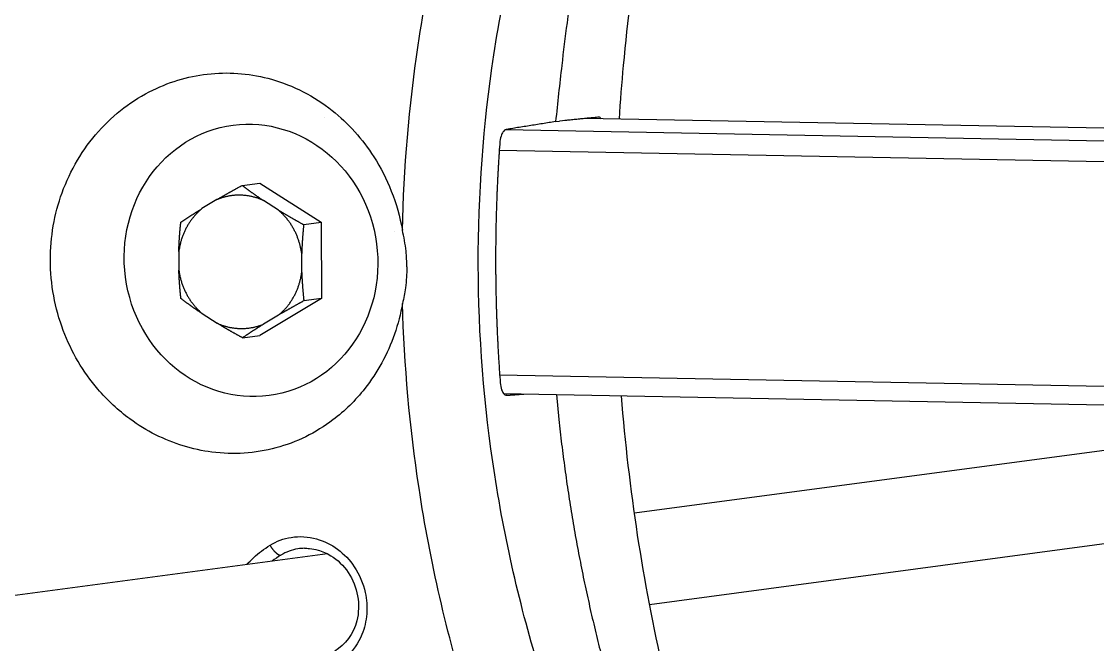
# Model space of a CAD drawing. Header units: millimetres. Extents: x 8076 to 10926, y 4783 to 8520.
# Drawn here: x 10065.2 to 10153.1, y 7226.9 to 7277.8 of the extents above; entities that cross this region are included whole.
import ezdxf

# ---------------------------------------------------------------- set-up
doc = ezdxf.new("R2010")
doc.units = ezdxf.units.MM

# ---------------------------------------------------------------- blocks, each defined once
blk = doc.blocks.new('149221')
at = {"linetype": 'Continuous'}
for p, q in [((260.304, 17.759), (167.025, 19.504)), ((160.528, 18.597), (262.24, 16.694)), ((164.613, 19.254), (164.944, 19.298)), ((260.494, 15.018), (160.011, 16.898)), ((139.017, 14.043), (140.446, 14.233)), ((140.446, 14.233), (145.47, 11.026)), ((136.96, 12.882), (135.729, 12.141)), ((141.98, 12.024), (140.746, 12.811)), ((144.041, 10.836), (145.47, 11.026)), ((145.47, 11.026), (145.483, 4.799)), ((133.843, 8.653), (133.846, 7.123)), ((143.883, 6.936), (143.879, 8.465)), ((145.483, 4.799), (140.471, 1.779)), ((145.483, 4.799), (144.054, 4.609)), ((135.746, 3.565), (136.98, 2.777)), ((141.997, 3.448), (140.766, 2.706)), ((139.042, 1.589), (140.471, 1.779)), ((160.043, -1.437), (263.389, -3.37)), ((160.368, -2.972), (263.759, -4.907)), ((160.611, -3.108), (160.574, -3.107)), ((234.066, -4.351), (171.049, -12.73)), ((172.288, -20.192), (248.107, -10.056)), ((145.986, -16.062), (59.065, -27.62))]:
    blk.add_line(p, q, dxfattribs=at)
for points in [[(165.877, 29.551, 0.004975), (165.546, 27.32, 0.008626), (165.12, 23.839, 0.004154), (164.613, 19.254, 0.002167)], [(168.161, 19.617), (168.053, 19.606, 0), (167.946, 19.596, 0), (167.839, 19.585, 0), (167.731, 19.574, 0), (167.624, 19.564, 0), (167.516, 19.553, 0), (167.409, 19.542, 0), (167.302, 19.532, 0), (167.194, 19.521, 0), (167.087, 19.51, 0), (166.98, 19.5, 0), (166.873, 19.489, 0), (166.765, 19.478, 0), (166.658, 19.468, 0), (166.551, 19.457, 0), (166.444, 19.447, 0), (166.336, 19.436, 0), (166.229, 19.425, 0), (166.122, 19.415, 0), (166.015, 19.404, 0), (165.908, 19.393, 0), (165.8, 19.383, 0), (165.69, 19.372, 0), (165.586, 19.362), (165.492, 19.352, 0), (165.372, 19.34, 0), (165.187, 19.322, 0), (164.944, 19.298)], [(164.613, 19.254), (164.479, 19.232, 0), (164.344, 19.211, 0), (164.209, 19.189, 0), (164.075, 19.168, 0), (163.94, 19.146, 0), (163.805, 19.125, 0), (163.671, 19.103, 0), (163.536, 19.082, 0), (163.401, 19.06, 0), (163.266, 19.039, 0), (163.131, 19.017, 0), (162.997, 18.996, 0), (162.862, 18.974, 0), (162.727, 18.953, 0), (162.592, 18.931, 0), (162.457, 18.91, 0), (162.323, 18.888, 0), (162.188, 18.866, 0), (162.052, 18.845, 0), (161.918, 18.823, 0), (161.784, 18.802, 0), (161.648, 18.78, 0), (161.509, 18.758, 0), (161.378, 18.737, 0), (161.26, 18.718, 0), (161.108, 18.694, -0.000001), (160.874, 18.657, 0), (160.568, 18.608, 0)], [(160.051, 17.479), (160.024, 17.09, 0.000731), (159.998, 16.7, 0.00073), (159.973, 16.31, 0.00073), (159.949, 15.919, 0.00073), (159.926, 15.529, 0.00073), (159.905, 15.139, 0.00073), (159.884, 14.748, 0.00073), (159.865, 14.357, 0.00073), (159.847, 13.967, 0.00073), (159.83, 13.576, 0.00073), (159.814, 13.185, 0.00073), (159.8, 12.794, 0.000729), (159.786, 12.403, 0.000729), (159.774, 12.012, 0.000729), (159.762, 11.621, 0.000729), (159.752, 11.229, 0.000729), (159.743, 10.838, 0.000729), (159.735, 10.447, 0.000729), (159.729, 10.055, 0.000729), (159.723, 9.664, 0.000728), (159.719, 9.273, 0.000728), (159.716, 8.881, 0.000728), (159.714, 8.49, 0.000728), (159.713, 8.098, 0.000728), (159.713, 7.707, 0.000727), (159.714, 7.315, 0.000727), (159.717, 6.924, 0.000727), (159.72, 6.532, 0.000727), (159.725, 6.141, 0.000728), (159.731, 5.749, 0.000728), (159.738, 5.357, 0.000727), (159.746, 4.966, 0.000727), (159.756, 4.574, 0.000727), (159.766, 4.182, 0.000729), (159.778, 3.791, 0.000727), (159.791, 3.399, 0.000722), (159.805, 3.008, 0.000728), (159.82, 2.616, 0.000743), (159.836, 2.223, 0.000722), (159.853, 1.833, 0.000674), (159.872, 1.444, 0.000744), (159.892, 1.05, 0.000887), (159.913, 0.646, 0.000673), (159.934, 0.267, 0.000231), (159.954, -0.076, 0.000949), (159.982, -0.515, 0.001632), (160.028, -1.193, 0.000798), (160.09, -2.079, 0.000423)], [(136.96, 12.882), (137.028, 12.922, -0.0003), (137.096, 12.962, -0.000305), (137.164, 13.001, -0.000303), (137.233, 13.041, -0.000295), (137.3, 13.08, -0.000288), (137.368, 13.119, -0.000283), (137.436, 13.158, -0.000278), (137.504, 13.197, -0.000273), (137.572, 13.236, -0.000268), (137.64, 13.275, -0.000262), (137.707, 13.313, -0.000257), (137.775, 13.352, -0.000252), (137.843, 13.39, -0.000247), (137.911, 13.429, -0.000242), (137.979, 13.467, -0.000237), (138.047, 13.506, -0.000231), (138.116, 13.544, -0.000228), (138.184, 13.582, -0.000228), (138.253, 13.621, -0.000218), (138.321, 13.659, -0.0002), (138.389, 13.697, -0.000215), (138.459, 13.735, -0.000248), (138.53, 13.775, -0.000187), (138.597, 13.812, -0.000069), (138.658, 13.846, -0.000252), (138.736, 13.889, -0.000417), (138.858, 13.956, -0.000201), (139.017, 14.043, -0.000107)], [(140.746, 12.811), (140.615, 12.868, 0.007024), (140.484, 12.92, 0.007128), (140.351, 12.969, 0.007159), (140.218, 13.014, 0.007136), (140.084, 13.054, 0.007137), (139.95, 13.091, 0.007128), (139.816, 13.123, 0.007125), (139.681, 13.152, 0.007103), (139.547, 13.176, 0.007095), (139.413, 13.197, 0.007066), (139.279, 13.213, 0.007049), (139.146, 13.226, 0.007008), (139.013, 13.235, 0.00699), (138.881, 13.24, 0.006953), (138.75, 13.242, 0.006911), (138.62, 13.239, 0.006823), (138.491, 13.234, 0.006837), (138.364, 13.225, 0.006891), (138.237, 13.212, 0.006687), (138.112, 13.196, 0.00624), (137.99, 13.178, 0.006747), (137.867, 13.155, 0.007821), (137.744, 13.129, 0.006063), (137.629, 13.103, 0.002431), (137.526, 13.077, 0.008124), (137.398, 13.039, 0.013685), (137.207, 12.973, 0.006868), (136.96, 12.882, 0.003735)], [(139.017, 14.043), (139.072, 14.002, 0.000414), (139.126, 13.961, 0.000411), (139.18, 13.92, 0.000413), (139.235, 13.88, 0.000421), (139.29, 13.839, 0.000427), (139.345, 13.798, 0.000433), (139.4, 13.757, 0.000438), (139.455, 13.717, 0.000444), (139.511, 13.676, 0.000449), (139.566, 13.635, 0.000455), (139.622, 13.595, 0.00046), (139.678, 13.554, 0.000466), (139.734, 13.514, 0.000472), (139.791, 13.473, 0.000479), (139.848, 13.432, 0.000482), (139.905, 13.391, 0.000485), (139.962, 13.351, 0.000495), (140.02, 13.31, 0.000512), (140.078, 13.269, 0.0005), (140.136, 13.228, 0.000469), (140.195, 13.187, 0.000528), (140.254, 13.146, 0.000645), (140.316, 13.103, 0.000483), (140.374, 13.063, 0.000143), (140.427, 13.027, 0.00071), (140.496, 12.98, 0.001242), (140.604, 12.907, 0.000595), (140.746, 12.811, 0.000309)], [(135.729, 12.141), (135.64, 12.065, 0.006093), (135.552, 11.987, 0.005873), (135.464, 11.906, 0.005808), (135.377, 11.822, 0.005935), (135.292, 11.734, 0.005985), (135.207, 11.644, 0.006019), (135.124, 11.55, 0.006036), (135.043, 11.453, 0.006089), (134.962, 11.354, 0.006111), (134.884, 11.251, 0.006156), (134.807, 11.145, 0.006172), (134.732, 11.037, 0.006209), (134.659, 10.925, 0.00623), (134.588, 10.81, 0.006278), (134.52, 10.693, 0.006274), (134.454, 10.573, 0.006265), (134.39, 10.45, 0.006333), (134.329, 10.324, 0.006498), (134.271, 10.196, 0.006309), (134.216, 10.066, 0.005894), (134.164, 9.934, 0.006544), (134.114, 9.798, 0.007865), (134.068, 9.656, 0.005914), (134.026, 9.521, 0.001931), (133.989, 9.399, 0.008456), (133.95, 9.238, 0.014578), (133.901, 8.985, 0.007043), (133.843, 8.653, 0.003683)], [(134.005, 11.024), (134.059, 11.06, -0.000273), (134.114, 11.097, -0.00027), (134.168, 11.133, -0.000272), (134.223, 11.169, -0.000277), (134.277, 11.206, -0.00028), (134.332, 11.242, -0.000284), (134.387, 11.279, -0.000287), (134.442, 11.315, -0.000291), (134.497, 11.352, -0.000294), (134.553, 11.388, -0.000297), (134.608, 11.425, -0.0003), (134.664, 11.462, -0.000304), (134.72, 11.498, -0.000307), (134.777, 11.535, -0.000311), (134.833, 11.572, -0.000313), (134.89, 11.609, -0.000315), (134.947, 11.646, -0.00032), (135.005, 11.683, -0.000331), (135.063, 11.72, -0.000323), (135.121, 11.757, -0.000303), (135.179, 11.795, -0.000341), (135.239, 11.833, -0.000416), (135.3, 11.872, -0.00031), (135.358, 11.908, -0.000092), (135.411, 11.942, -0.000456), (135.48, 11.985, -0.000796), (135.587, 12.052, -0.000381), (135.729, 12.141, -0.000197)], [(143.88, 8.465), (143.862, 8.587, 0.005468), (143.842, 8.709, 0.005287), (143.818, 8.833, 0.005247), (143.792, 8.957, 0.005382), (143.763, 9.082, 0.005449), (143.731, 9.207, 0.005503), (143.696, 9.333, 0.005543), (143.657, 9.459, 0.005618), (143.616, 9.585, 0.005667), (143.571, 9.712, 0.005736), (143.523, 9.838, 0.005782), (143.472, 9.964, 0.005849), (143.417, 10.089, 0.005902), (143.359, 10.214, 0.005982), (143.297, 10.339, 0.006014), (143.232, 10.463, 0.006042), (143.164, 10.585, 0.006147), (143.092, 10.707, 0.006347), (143.017, 10.827, 0.006204), (142.938, 10.946, 0.005831), (142.857, 11.063, 0.006516), (142.772, 11.179, 0.007889), (142.68, 11.296, 0.00598), (142.592, 11.405, 0.00196), (142.51, 11.502, 0.008614), (142.399, 11.621, 0.015048), (142.22, 11.797, 0.007353), (141.979, 12.024, 0.003865)], [(141.979, 12.024), (142.048, 11.982, 0.000484), (142.116, 11.94, 0.000492), (142.185, 11.899, 0.00049), (142.253, 11.858, 0.000476), (142.321, 11.817, 0.000466), (142.389, 11.777, 0.000458), (142.457, 11.736, 0.000451), (142.525, 11.696, 0.000442), (142.593, 11.656, 0.000434), (142.661, 11.616, 0.000426), (142.729, 11.577, 0.000418), (142.797, 11.537, 0.00041), (142.865, 11.498, 0.000402), (142.933, 11.458, 0.000395), (143.001, 11.419, 0.000387), (143.07, 11.38, 0.000377), (143.138, 11.341, 0.000373), (143.206, 11.302, 0.000372), (143.275, 11.263, 0.000356), (143.344, 11.224, 0.000327), (143.412, 11.185, 0.000352), (143.482, 11.146, 0.000407), (143.553, 11.106, 0.000307), (143.621, 11.069, 0.000113), (143.681, 11.035, 0.000414), (143.76, 10.991, 0.000685), (143.882, 10.924, 0.000331), (144.042, 10.836, 0.000176)], [(133.843, 8.653), (133.846, 8.735, -0.000743), (133.848, 8.816, -0.000758), (133.851, 8.897, -0.000758), (133.854, 8.978, -0.000739), (133.858, 9.059, -0.000727), (133.861, 9.139, -0.000718), (133.865, 9.219, -0.000709), (133.869, 9.299, -0.000697), (133.873, 9.378, -0.000687), (133.878, 9.457, -0.000676), (133.882, 9.536, -0.000666), (133.887, 9.615, -0.000655), (133.892, 9.694, -0.000645), (133.897, 9.772, -0.000635), (133.903, 9.851, -0.000624), (133.908, 9.929, -0.00061), (133.914, 10.007, -0.000605), (133.92, 10.085, -0.000606), (133.926, 10.163, -0.000581), (133.932, 10.241, -0.000535), (133.939, 10.319, -0.000577), (133.946, 10.397, -0.000669), (133.953, 10.478, -0.000506), (133.959, 10.553, -0.000187), (133.966, 10.622, -0.000686), (133.974, 10.71, -0.00114), (133.987, 10.846, -0.000553), (134.005, 11.024, -0.000294)], [(144.042, 10.836), (144.034, 10.757, 0.000494), (144.026, 10.679, 0.000492), (144.018, 10.6, 0.000497), (144.01, 10.522, 0.00051), (144.003, 10.444, 0.000519), (143.996, 10.366, 0.000528), (143.989, 10.288, 0.000537), (143.982, 10.21, 0.000547), (143.975, 10.132, 0.000556), (143.969, 10.053, 0.000566), (143.962, 9.975, 0.000576), (143.956, 9.897, 0.000586), (143.95, 9.819, 0.000596), (143.945, 9.741, 0.000608), (143.939, 9.663, 0.000615), (143.934, 9.584, 0.000622), (143.928, 9.506, 0.000637), (143.923, 9.427, 0.000664), (143.919, 9.348, 0.000652), (143.914, 9.27, 0.000614), (143.91, 9.191, 0.000695), (143.905, 9.111, 0.000855), (143.901, 9.029, 0.000644), (143.898, 8.951, 0.000191), (143.894, 8.881, 0.000953), (143.891, 8.791, 0.001687), (143.886, 8.65, 0.000816), (143.88, 8.465, 0.000426)], [(151.437, 10.244), (151.437, 10.244, -0.000016), (151.437, 10.244, -0.000017), (151.437, 10.244, -0.000017), (151.437, 10.244, -0.000017), (151.437, 10.244, -0.000016), (151.437, 10.244, -0.000018), (151.437, 10.244, -0.000017), (151.437, 10.244, -0.000017), (151.437, 10.244, -0.000016), (151.437, 10.244, -0.000017), (151.437, 10.244, -0.000017), (151.437, 10.244, -0.000016), (151.437, 10.244, -0.000016), (151.437, 10.244, -0.000017), (151.437, 10.244, -0.000016), (151.437, 10.244, -0.000017), (151.437, 10.244, -0.000018), (151.437, 10.244, -0.000018), (151.437, 10.244, -0.000019), (151.437, 10.244, -0.000016), (151.437, 10.244, -0.000018), (151.437, 10.244, -0.00002), (151.437, 10.244, -0.000016), (151.437, 10.244, -0.000005), (151.437, 10.244, -0.000022), (151.437, 10.244, -0.000038), (151.437, 10.244, -0.000019), (151.437, 10.244, -0.00001)], [(133.846, 7.123), (133.868, 6.975, 0.006281), (133.894, 6.827, 0.006353), (133.923, 6.68, 0.006361), (133.956, 6.534, 0.006324), (133.992, 6.39, 0.00631), (134.032, 6.248, 0.00629), (134.075, 6.107, 0.006277), (134.122, 5.968, 0.006251), (134.172, 5.831, 0.006238), (134.224, 5.696, 0.006209), (134.28, 5.564, 0.006194), (134.339, 5.433, 0.006159), (134.4, 5.306, 0.006147), (134.464, 5.18, 0.006121), (134.531, 5.058, 0.006092), (134.6, 4.938, 0.006024), (134.671, 4.821, 0.006049), (134.745, 4.706, 0.006111), (134.82, 4.594, 0.005945), (134.897, 4.486, 0.005563), (134.975, 4.381, 0.006034), (135.057, 4.278, 0.00702), (135.142, 4.175, 0.005465), (135.222, 4.081, 0.002197), (135.296, 3.998, 0.007359), (135.393, 3.897, 0.012496), (135.545, 3.751, 0.006321), (135.746, 3.565, 0.003451)], [(134.017, 4.797), (134.009, 4.873, -0.000522), (134.001, 4.95, -0.000519), (133.993, 5.026, -0.000524), (133.985, 5.102, -0.000536), (133.977, 5.178, -0.000546), (133.97, 5.254, -0.000554), (133.963, 5.331, -0.000563), (133.955, 5.407, -0.000573), (133.948, 5.483, -0.000582), (133.942, 5.559, -0.000592), (133.935, 5.636, -0.000601), (133.929, 5.712, -0.00061), (133.922, 5.789, -0.00062), (133.916, 5.865, -0.000632), (133.91, 5.942, -0.000639), (133.905, 6.019, -0.000645), (133.899, 6.096, -0.00066), (133.894, 6.173, -0.000686), (133.889, 6.251, -0.000673), (133.884, 6.328, -0.000633), (133.879, 6.406, -0.000716), (133.875, 6.485, -0.000879), (133.87, 6.566, -0.000661), (133.866, 6.642, -0.000196), (133.863, 6.711, -0.000977), (133.859, 6.801, -0.001723), (133.853, 6.94, -0.000832), (133.846, 7.123, -0.000434)], [(141.997, 3.448), (142.105, 3.54, 0.006997), (142.211, 3.635, 0.007049), (142.314, 3.733, 0.007027), (142.415, 3.834, 0.006955), (142.512, 3.938, 0.006905), (142.606, 4.044, 0.006849), (142.697, 4.152, 0.0068), (142.785, 4.263, 0.006735), (142.87, 4.375, 0.006682), (142.951, 4.489, 0.006614), (143.029, 4.605, 0.006558), (143.104, 4.723, 0.006483), (143.175, 4.842, 0.00643), (143.243, 4.962, 0.006364), (143.307, 5.083, 0.006294), (143.369, 5.205, 0.006186), (143.426, 5.328, 0.006172), (143.48, 5.452, 0.006197), (143.531, 5.576, 0.00599), (143.579, 5.7, 0.005572), (143.623, 5.824, 0.006007), (143.664, 5.95, 0.006943), (143.703, 6.078, 0.005368), (143.737, 6.199, 0.002149), (143.766, 6.308, 0.007175), (143.797, 6.447, 0.012053), (143.836, 6.659, 0.00604), (143.883, 6.936, 0.003283)], [(143.883, 6.936), (143.885, 6.854, 0.000756), (143.888, 6.773, 0.000772), (143.891, 6.693, 0.000773), (143.895, 6.613, 0.000755), (143.899, 6.533, 0.000744), (143.902, 6.454, 0.000735), (143.907, 6.375, 0.000727), (143.911, 6.297, 0.000716), (143.915, 6.219, 0.000707), (143.92, 6.141, 0.000696), (143.925, 6.063, 0.000688), (143.93, 5.985, 0.000676), (143.935, 5.908, 0.000668), (143.941, 5.831, 0.000658), (143.947, 5.754, 0.000648), (143.953, 5.677, 0.000634), (143.959, 5.601, 0.00063), (143.965, 5.524, 0.000631), (143.971, 5.448, 0.000606), (143.978, 5.372, 0.000559), (143.985, 5.296, 0.000604), (143.992, 5.219, 0.000701), (143.999, 5.141, 0.000531), (144.006, 5.067, 0.000196), (144.013, 5, 0.00072), (144.021, 4.914, 0.0012), (144.035, 4.782, 0.000583), (144.054, 4.609, 0.00031)], [(135.746, 3.565), (135.683, 3.607, -0.000537), (135.62, 3.649, -0.000551), (135.558, 3.692, -0.000554), (135.496, 3.733, -0.000544), (135.435, 3.775, -0.000538), (135.375, 3.817, -0.000534), (135.314, 3.858, -0.00053), (135.255, 3.899, -0.000524), (135.195, 3.94, -0.00052), (135.137, 3.982, -0.000514), (135.078, 4.023, -0.00051), (135.02, 4.063, -0.000504), (134.962, 4.104, -0.000499), (134.905, 4.145, -0.000494), (134.848, 4.186, -0.000488), (134.791, 4.226, -0.000479), (134.735, 4.267, -0.000478), (134.678, 4.308, -0.000481), (134.622, 4.348, -0.000463), (134.566, 4.389, -0.000429), (134.511, 4.429, -0.000465), (134.455, 4.47, -0.000542), (134.399, 4.512, -0.000412), (134.345, 4.552, -0.000152), (134.297, 4.587, -0.000561), (134.235, 4.633, -0.000942), (134.141, 4.704, -0.00046), (134.017, 4.797, -0.000246)], [(144.054, 4.609), (143.983, 4.57, 0.000179), (143.913, 4.532, 0.000179), (143.843, 4.493, 0.000181), (143.773, 4.455, 0.000186), (143.703, 4.416, 0.00019), (143.634, 4.378, 0.000194), (143.564, 4.339, 0.000198), (143.495, 4.301, 0.000202), (143.426, 4.263, 0.000206), (143.358, 4.224, 0.000211), (143.289, 4.186, 0.000215), (143.221, 4.148, 0.00022), (143.152, 4.11, 0.000224), (143.084, 4.071, 0.000229), (143.016, 4.033, 0.000233), (142.948, 3.995, 0.000236), (142.88, 3.956, 0.000243), (142.812, 3.918, 0.000254), (142.744, 3.879, 0.000251), (142.676, 3.84, 0.000237), (142.609, 3.802, 0.00027), (142.541, 3.763, 0.000333), (142.471, 3.723, 0.000252), (142.405, 3.685, 0.000075), (142.346, 3.651, 0.000375), (142.269, 3.607, 0.00067), (142.151, 3.538, 0.000327), (141.997, 3.448, 0.000171)], [(136.98, 2.777), (137.087, 2.731, 0.006114), (137.195, 2.686, 0.005929), (137.306, 2.644, 0.005899), (137.419, 2.604, 0.006065), (137.534, 2.566, 0.006154), (137.65, 2.531, 0.006227), (137.768, 2.499, 0.006284), (137.889, 2.47, 0.006377), (138.01, 2.443, 0.00644), (138.134, 2.42, 0.006525), (138.259, 2.399, 0.006581), (138.385, 2.382, 0.006658), (138.513, 2.368, 0.006718), (138.642, 2.358, 0.006806), (138.772, 2.351, 0.006837), (138.903, 2.347, 0.006861), (139.035, 2.347, 0.00697), (139.167, 2.351, 0.007184), (139.301, 2.359, 0.007006), (139.434, 2.371, 0.006569), (139.567, 2.386, 0.00732), (139.703, 2.406, 0.00883), (139.841, 2.431, 0.006664), (139.971, 2.456, 0.002179), (140.089, 2.482, 0.009555), (140.239, 2.524, 0.016538), (140.468, 2.6, 0.008008), (140.766, 2.706, 0.004191)], [(139.042, 1.59), (138.971, 1.628, -0.000295), (138.901, 1.667, -0.000295), (138.83, 1.706, -0.000299), (138.76, 1.745, -0.000307), (138.69, 1.783, -0.000313), (138.621, 1.822, -0.000319), (138.551, 1.861, -0.000325), (138.482, 1.9, -0.000332), (138.413, 1.939, -0.000339), (138.344, 1.977, -0.000346), (138.275, 2.016, -0.000353), (138.207, 2.055, -0.00036), (138.138, 2.094, -0.000367), (138.07, 2.133, -0.000375), (138.002, 2.173, -0.000381), (137.934, 2.212, -0.000386), (137.865, 2.251, -0.000397), (137.797, 2.291, -0.000415), (137.729, 2.33, -0.000409), (137.661, 2.37, -0.000386), (137.594, 2.409, -0.000439), (137.525, 2.45, -0.000542), (137.455, 2.491, -0.00041), (137.39, 2.53, -0.000122), (137.33, 2.566, -0.000609), (137.253, 2.612, -0.001085), (137.135, 2.683, -0.000529), (136.98, 2.777, -0.000277)], [(140.766, 2.706), (140.703, 2.667, 0.000341), (140.64, 2.628, 0.00035), (140.578, 2.589, 0.000353), (140.517, 2.551, 0.000347), (140.456, 2.512, 0.000343), (140.395, 2.474, 0.000341), (140.335, 2.436, 0.000339), (140.276, 2.398, 0.000336), (140.217, 2.361, 0.000333), (140.158, 2.323, 0.00033), (140.1, 2.286, 0.000328), (140.042, 2.249, 0.000324), (139.984, 2.212, 0.000322), (139.927, 2.174, 0.000319), (139.87, 2.138, 0.000315), (139.813, 2.101, 0.00031), (139.757, 2.064, 0.00031), (139.701, 2.027, 0.000312), (139.645, 1.991, 0.000301), (139.589, 1.954, 0.000279), (139.534, 1.918, 0.000303), (139.479, 1.881, 0.000353), (139.422, 1.844, 0.000269), (139.369, 1.808, 0.000099), (139.321, 1.776, 0.000367), (139.259, 1.735, 0.000616), (139.165, 1.672, 0.000301), (139.042, 1.59, 0.000161)], [(160.611, -3.108), (160.658, -3.104, 0.000001), (160.704, -3.101, 0.000001), (160.751, -3.097, 0.000001), (160.798, -3.094, 0.000001), (160.844, -3.09, 0.000001), (160.891, -3.087, 0.000001), (160.938, -3.083, 0.000001), (160.985, -3.08, 0.000001), (161.031, -3.076, 0.000001), (161.078, -3.073, 0.000001), (161.125, -3.069, 0.000001), (161.171, -3.066, 0.000001), (161.218, -3.062, 0.000001), (161.265, -3.059, 0.000001), (161.311, -3.055, 0.000001), (161.358, -3.052, 0.000001), (161.405, -3.048, 0.000001), (161.451, -3.045, 0.000001), (161.498, -3.041, 0.000001), (161.545, -3.038, 0.000001), (161.591, -3.034, 0.000001), (161.638, -3.031, 0.000002), (161.686, -3.027, 0.000001), (161.731, -3.024, 0), (161.772, -3.021, 0.000002), (161.825, -3.017, 0.000003), (161.906, -3.011, 0.000001), (162.011, -3.003, 0.000001)], [(164.679, -3.053), (164.879, -5.086, 0.003709), (165.107, -7.107, 0.003771), (165.366, -9.114, 0.003783), (165.653, -11.108, 0.003739), (165.969, -13.087, 0.003718), (166.312, -15.05, 0.003699), (166.682, -16.998, 0.003686), (167.079, -18.929, 0.003661), (167.502, -20.843, 0.003645), (167.95, -22.74, 0.003622), (168.422, -24.618, 0.003607)], [(141.29, -15.357), (141.314, -15.399, 0.004547), (141.339, -15.441, 0.004331), (141.366, -15.484, 0.004274), (141.394, -15.526, 0.004448), (141.422, -15.569, 0.004558), (141.452, -15.611, 0.004659), (141.483, -15.653, 0.004768), (141.514, -15.694, 0.004931), (141.546, -15.734, 0.005094), (141.579, -15.774, 0.005293), (141.612, -15.812, 0.005508), (141.645, -15.849, 0.00576), (141.679, -15.884, 0.00605), (141.713, -15.918, 0.006383), (141.747, -15.95, 0.006747), (141.78, -15.981, 0.007126), (141.814, -16.009, 0.007667), (141.847, -16.035, 0.00834), (141.879, -16.059, 0.008803), (141.911, -16.08, 0.008942), (141.942, -16.1, 0.010516), (141.972, -16.117, 0.013434), (142.002, -16.132, 0.011781), (142.029, -16.144, 0.00535), (142.054, -16.154, 0.017717), (142.082, -16.162, 0.036242), (142.123, -16.168, 0.022091), (142.173, -16.172, 0.01314)]]:
    blk.add_lwpolyline(points, format="xyb", dxfattribs=at)
blk.add_ellipse((139.74, 7.911), major_axis=(1.469, -11.047), ratio=0.927993, start_param=0, end_param=6.283185, dxfattribs=at)
for points, knots in [([(152.1, 10.394), (152.215, 15.447), (153.162, 26.537), (156.942, 43.318), (162.748, 58.426), (167.452, 67.359), (169.5, 70.847), (170.303, 72.216), (171.131, 73.569), (171.982, 74.906), (172.024, 74.972), (172.066, 75.038), (172.108, 75.104)], [0, 0, 0, 0, 1.862405, 4.093502, 6.324709, 7.821315, 7.821315, 7.821315, 8.408279, 8.408279, 8.408279, 8.437139, 8.437139, 8.437139, 8.437139]), ([(169.817, 19.455), (169.911, 20.92), (170.606, 29.754), (173.913, 49.535), (180.204, 66.247), (185.074, 75.423)], [0.1454728, 0.1454728, 0.1454728, 0.1454728, 0.207384, 0.5195414, 1, 1, 1, 1]), ([(158.298, 7.54), (158.287, 13.279), (159.141, 24.762), (163.007, 41.6), (169.309, 57.693), (174.994, 67.718), (178.636, 73.222), (179.114, 73.929), (179.599, 74.631)], [2, 2, 2, 2, 4.23075, 6.461848, 8.693055, 10.925227, 10.925227, 11.256636, 11.256636, 11.256636, 11.256636]), ([(123.358, 7.933), (123.354, 9.813), (124.024, 13.686), (126.999, 18.694), (131.431, 22.06), (136.467, 23.473), (141.67, 22.995), (146.384, 20.567), (149.538, 17.05), (151.307, 13.576), (151.903, 11.482), (152.1, 10.394)], [2, 2, 2, 2, 5.842599, 9.936589, 13.961937, 17.58667, 21.238653, 25.298858, 28.884316, 31.057411, 33.314257, 33.314257, 33.314257, 33.314257]), ([(160.568, 18.608), (160.479, 18.593), (160.326, 18.468), (160.132, 18.038), (160.067, 17.693), (160.051, 17.479)], [0, 0, 0, 0, 0.000572318, 0.000980509, 0.001552815, 0.001552815, 0.001552815, 0.001552815]), ([(152.463, 7.39), (152.462, 7.813), (152.409, 8.819), (152.238, 9.82), (152.1, 10.394)], [2, 2, 2, 2, 2.842333, 3.998516, 3.998516, 3.998516, 3.998516]), ([(152.112, 4.398), (151.806, 2.686), (151.231, 1.038), (150.014, -1.197), (149.549, -1.903), (148.27, -3.529), (147.392, -4.392), (145.029, -6.179), (143.445, -6.957), (140.083, -7.86), (138.303, -7.979), (134.966, -7.55), (133.405, -7.068), (131.221, -5.964), (130.519, -5.533), (128.896, -4.342), (128.011, -3.518), (126.032, -1.198), (125.071, 0.431), (123.722, 4.012), (123.362, 5.975), (123.358, 7.933)], [2, 2, 2, 2, 5.579798, 5.579798, 7.370308, 7.370308, 10.012484, 10.012484, 13.843714, 13.843714, 17.721435, 17.721435, 21.218132, 21.218132, 22.965553, 22.965553, 25.478989, 25.478989, 29.31192, 29.31192, 33.313015, 33.313015, 33.313015, 33.313015]), ([(152.463, 7.39), (152.464, 6.816), (152.397, 5.812), (152.212, 4.82), (152.112, 4.398)], [2, 2, 2, 2, 3.141479, 3.998552, 3.998552, 3.998552, 3.998552]), ([(179.866, -59.488), (179.378, -58.786), (178.897, -58.08), (175.233, -52.578), (169.508, -42.564), (163.142, -26.496), (159.21, -9.677), (158.309, 1.801), (158.298, 7.54)], [2, 2, 2, 2, 2.331409, 2.331409, 4.563582, 6.794788, 9.025886, 11.256636, 11.256636, 11.256636, 11.256636]), ([(172.377, -60.263), (172.335, -60.198), (172.293, -60.132), (172.251, -60.066), (171.394, -58.729), (170.561, -57.376), (169.752, -56.008), (167.69, -52.521), (162.951, -43.595), (157.084, -28.505), (153.238, -11.74), (152.247, -0.654), (152.112, 4.398)], [0, 0, 0, 0, 0.02886, 0.02886, 0.02886, 0.615824, 0.615824, 0.615824, 2.11243, 4.343636, 6.574734, 8.437195, 8.437195, 8.437195, 8.437195]), ([(160.09, -2.079), (160.106, -2.294), (160.174, -2.629), (160.369, -3.022), (160.523, -3.115), (160.611, -3.108)], [0, 0, 0, 0, 0.000572306, 0.000980496, 0.001552815, 0.001552815, 0.001552815, 0.001552815]), ([(185.345, -58.748), (185.33, -58.719), (185.277, -58.616), (185.131, -58.327), (184.767, -57.605), (184.014, -56.08), (182.188, -52.222), (177.99, -42.306), (172.862, -25.562), (170.599, -10.773), (169.992, -3.152)], [0, 0, 0, 0, 0.0014737, 0.005158, 0.0143687, 0.0373958, 0.0805747, 0.2029215, 0.5087489, 0.8290405, 0.8290405, 0.8290405, 0.8290405]), ([(141.29, -15.357), (141.82, -15.031), (143.067, -14.569), (145.048, -14.687), (146.875, -15.586), (148.33, -17.118), (149.139, -19.028), (149.273, -20.987), (148.831, -22.889), (148.073, -23.997), (147.532, -24.497)], [2.633947, 2.633947, 2.633947, 2.633947, 3.788047, 5.070709, 6.224617, 7.38107, 8.694378, 9.704992, 10.727647, 12.091995, 12.091995, 12.091995, 12.091995]), ([(139.384, -16.94), (139.563, -16.743), (139.751, -16.554), (140.362, -15.992), (140.812, -15.651), (141.29, -15.357)], [9.735247, 9.735247, 9.735247, 9.735247, 10.232687, 10.232687, 11.292796, 11.292796, 11.292796, 11.292796]), ([(144.111, -15.61), (143.928, -15.612), (143.247, -15.671), (142.599, -15.911), (142.173, -16.172)], [10.519088, 10.519088, 10.519088, 10.519088, 10.937895, 12.091995, 12.091995, 12.091995, 12.091995]), ([(144.111, -15.61), (144.132, -15.609), (144.191, -15.609), (144.331, -15.611), (144.675, -15.634), (145.353, -15.758), (146.501, -16.267), (148.316, -17.977), (148.925, -21.502), (147.433, -23.505), (146.572, -24.008)], [0, 0, 0, 0, 0.005808, 0.016697, 0.038463, 0.101901, 0.203285, 0.372264, 0.715157, 1, 1, 1, 1])]:
    blk.add_open_spline(points, degree=3, knots=knots, dxfattribs=at)
for points in [[(145.735, 19.601), (145.737, 19.6), (145.738, 19.599), (145.74, 19.598)], [(168.326, 19.482), (168.281, 19.576), (168.227, 19.624), (168.161, 19.617)], [(144.113, -15.61), (144.112, -15.61), (144.111, -15.61), (144.111, -15.61)], [(142.173, -16.172), (141.929, -16.322), (141.692, -16.486), (141.465, -16.663)]]:
    blk.add_open_spline(points, degree=3, dxfattribs=at)
blk = doc.blocks.new('149221_V_ZENIT_48_10_Sin_[CAD07190026]')
at = {"linetype": 'Continuous'}
blk.add_blockref('149221', (0, 0), dxfattribs=at)

msp = doc.modelspace()

# ---------------------------------------------------------------- block references
msp.add_blockref('149221_V_ZENIT_48_10_Sin_[CAD07190026]', (9944.245, 7250.37))

doc.saveas('drawing.dxf')
